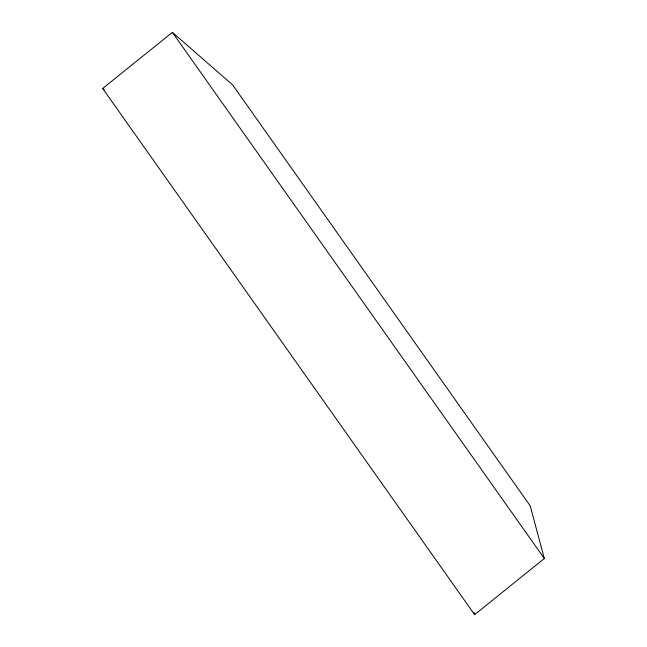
<?xml version="1.0" encoding="UTF-8"?>
<svg xmlns="http://www.w3.org/2000/svg" width="647" height="647" viewBox="0 0 647 647"><rect width="100%" height="100%" fill="white"/><g stroke="black" fill="none" stroke-linecap="round" stroke-linejoin="round"><path stroke-width="0.97" d="M102.679 88.485L172.369 32.35L232.645 84.919L530.208 505.849L544.321 558.515L474.631 614.65L102.679 88.485L104.191 89.804M172.369 32.35L544.321 558.515M474.114 612.701L474.631 614.65"/></g></svg>
